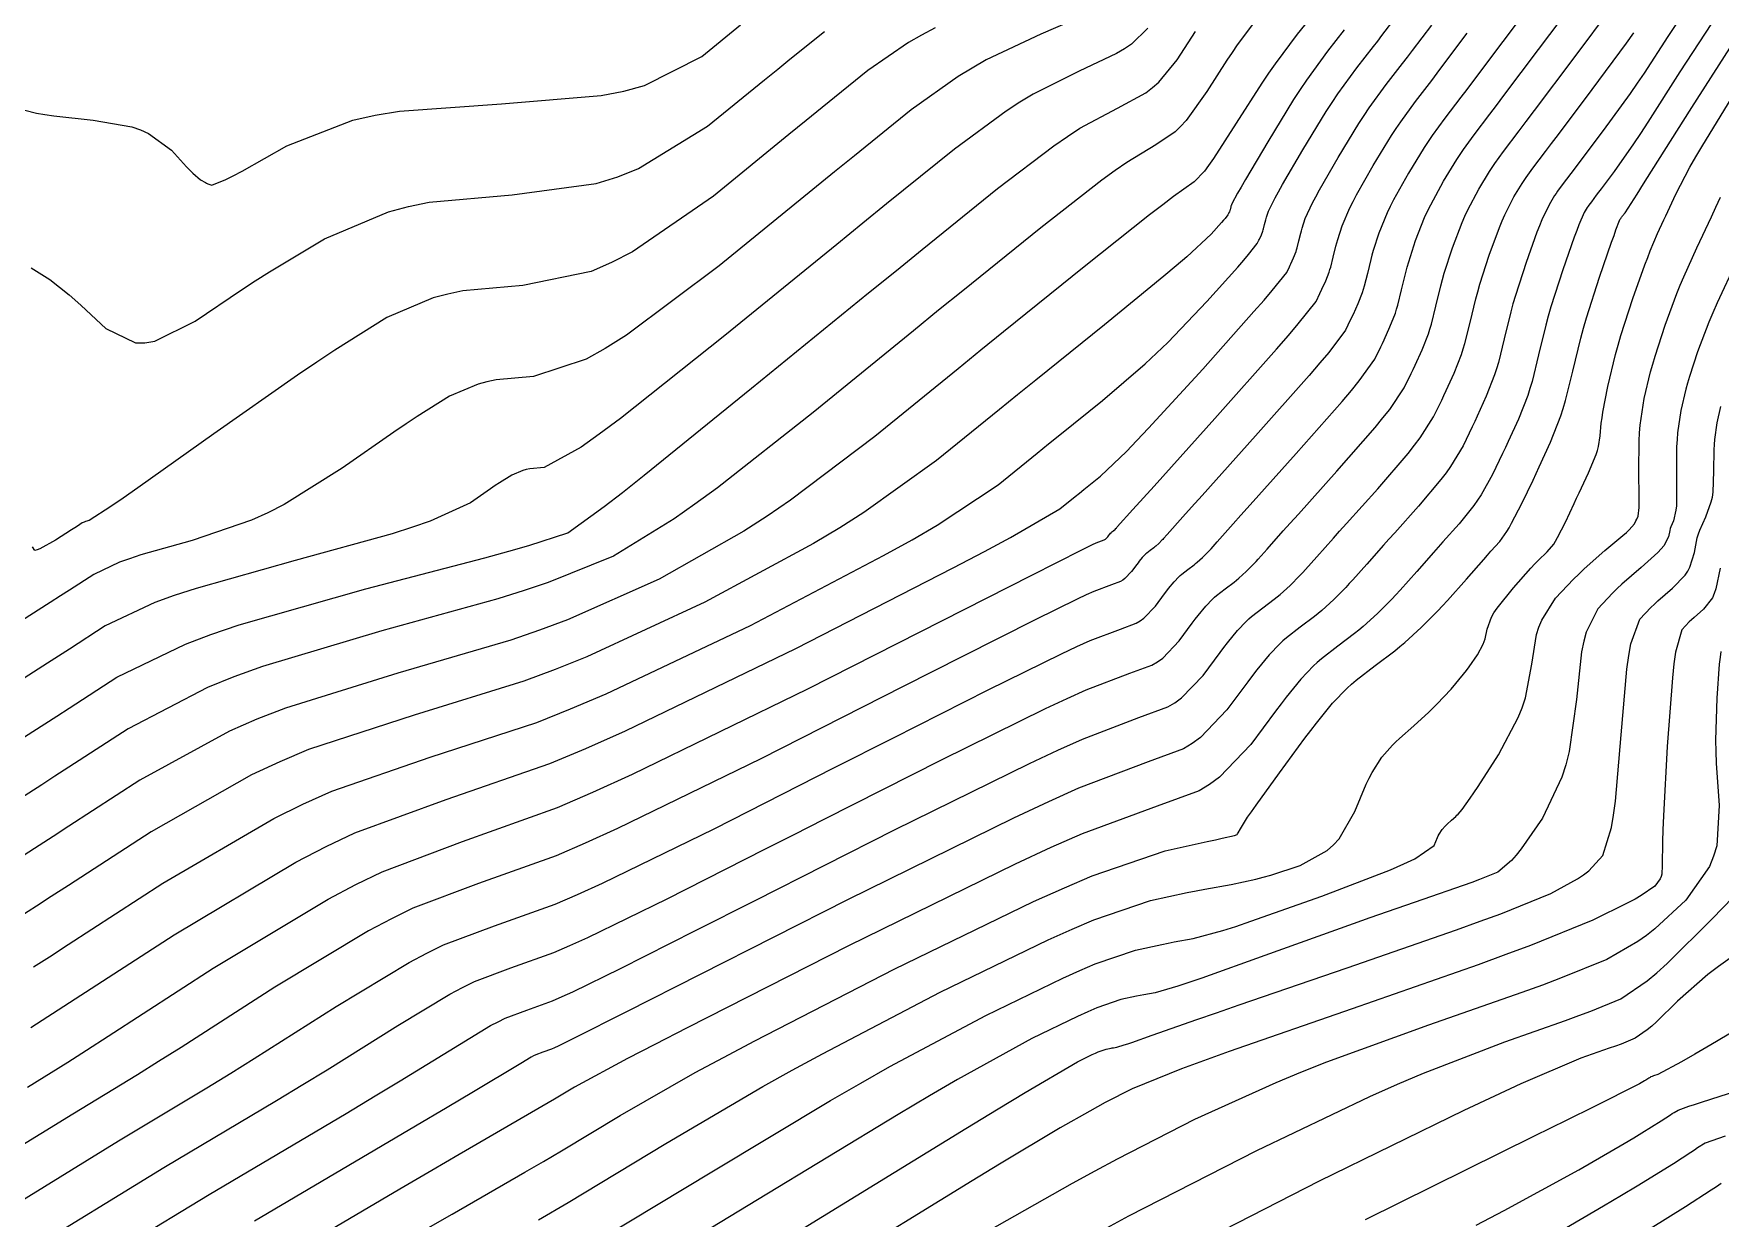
# Model space of a CAD drawing. Header units: metres. Extents: x 837117 to 838479, y 1189012 to 1191015.
# Drawn here: x 837601.1 to 837662.7, y 1190214.7 to 1190257.9 of the extents above; entities that cross this region are included whole.
import ezdxf

# ---------------------------------------------------------------- set-up
doc = ezdxf.new("R2010")
doc.units = ezdxf.units.M
doc.header["$LTSCALE"] = 0.3
doc.layers.add('COTAS 10', color=1, linetype='Continuous')
doc.layers.add('COTAS INT', color=252, linetype='Continuous')

msp = doc.modelspace()

# ---------------------------------------------------------------- linework, layer by layer
at = {"layer": 'COTAS 10'}
for points in [[(837600.064, 1190231.766), (837601.54, 1190232.716), (837601.979, 1190232.999), (837602.43, 1190233.291), (837604.168, 1190234.417), (837606.669, 1190235.631), (837607.602, 1190235.979), (837608.638, 1190236.332), (837613.248, 1190237.647), (837617.596, 1190238.779), (837618.468, 1190239.016), (837619.196, 1190239.221), (837620.624, 1190239.684), (837621.949, 1190240.643), (837622.611, 1190241.161), (837623.401, 1190241.787), (837627.323, 1190244.959), (837631.595, 1190248.439), (837632.605, 1190249.26), (837633.541, 1190250.019), (837636.3, 1190252.247), (837638.353, 1190253.807), (837638.844, 1190254.145), (837639.301, 1190254.443), (837640.672, 1190255.181), (837641.707, 1190255.739), (837641.952, 1190255.923), (837642.179, 1190256.12), (837642.851, 1190256.938), (837643.383, 1190257.769), (837643.522, 1190257.975)], [(837600.337, 1190255.221), (837601.234, 1190254.996), (837601.542, 1190254.942), (837601.877, 1190254.891), (837603.303, 1190254.737), (837604.712, 1190254.489), (837605.036, 1190254.379), (837605.331, 1190254.252), (837606.16, 1190253.642), (837606.714, 1190253.035), (837606.835, 1190252.908), (837606.944, 1190252.8), (837607.221, 1190252.562), (837607.4, 1190252.459), (837607.446, 1190252.437), (837607.491, 1190252.417), (837607.641, 1190252.369), (837608.145, 1190252.569), (837608.413, 1190252.706), (837608.736, 1190252.879), (837610.367, 1190253.799), (837612.78, 1190254.736), (837613.597, 1190254.919), (837614.478, 1190255.069), (837618.197, 1190255.336), (837621.837, 1190255.632), (837622.668, 1190255.8), (837623.423, 1190256.006), (837625.512, 1190257.06), (837626.922, 1190258.209)], [(837601.035, 1190221.639), (837606.263, 1190225.029), (837610.697, 1190227.674), (837611.8, 1190228.245), (837612.849, 1190228.745), (837616.187, 1190229.964), (837619.96, 1190231.271), (837621.283, 1190231.826), (837622.726, 1190232.465), (837628.943, 1190235.468), (837634.681, 1190238.408), (837635.822, 1190239.007), (837636.769, 1190239.512), (837638.571, 1190240.559), (837639.124, 1190241.008), (837639.283, 1190241.137), (837639.445, 1190241.267), (837640.049, 1190241.754), (837640.999, 1190242.656), (837641.378, 1190243.048), (837641.808, 1190243.502), (837643.781, 1190245.658), (837645.651, 1190247.756), (837646.017, 1190248.173), (837646.316, 1190248.52), (837646.845, 1190249.182), (837646.943, 1190249.385), (837646.97, 1190249.443), (837646.998, 1190249.501), (837647.095, 1190249.716), (837647.185, 1190249.943), (837647.206, 1190250.009), (837647.227, 1190250.076), (837647.289, 1190250.332), (837647.357, 1190250.619), (837647.381, 1190250.706), (837647.408, 1190250.796), (837647.522, 1190251.151), (837647.784, 1190251.72), (837647.903, 1190251.946), (837648.043, 1190252.202), (837648.717, 1190253.373), (837649.477, 1190254.611), (837649.671, 1190254.909), (837649.858, 1190255.187), (837650.472, 1190256.033), (837651.072, 1190256.803), (837651.249, 1190257.035), (837651.432, 1190257.274), (837652.133, 1190258.203)], [(837601.531, 1190211.906), (837607.539, 1190215.557), (837612.531, 1190218.513), (837613.591, 1190219.147), (837614.51, 1190219.7), (837616.666, 1190221.03), (837617.8, 1190221.712), (837618.075, 1190221.857), (837618.334, 1190221.984), (837619.127, 1190222.282), (837620.066, 1190222.619), (837620.416, 1190222.77), (837620.806, 1190222.946), (837622.538, 1190223.791), (837625.281, 1190225.179), (837627.45, 1190226.276), (837632.538, 1190228.85), (837637.461, 1190231.276), (837638.498, 1190231.761), (837639.393, 1190232.164), (837641.452, 1190232.946), (837642.503, 1190233.336), (837642.764, 1190233.492), (837643.011, 1190233.67), (837643.795, 1190234.488), (837644.412, 1190235.321), (837644.554, 1190235.508), (837644.684, 1190235.677), (837645.047, 1190236.128), (837645.361, 1190236.454), (837645.459, 1190236.544), (837645.561, 1190236.632), (837645.971, 1190236.949), (837646.393, 1190237.265), (837646.502, 1190237.354), (837646.608, 1190237.443), (837646.967, 1190237.768), (837647.323, 1190238.127), (837647.427, 1190238.238), (837647.535, 1190238.354), (837647.946, 1190238.814), (837648.547, 1190239.494), (837648.775, 1190239.748), (837649.028, 1190240.032), (837650.163, 1190241.296), (837651.27, 1190242.581), (837651.507, 1190242.878), (837651.713, 1190243.149), (837652.205, 1190243.915), (837652.499, 1190244.525), (837652.58, 1190244.698), (837652.661, 1190244.872), (837652.955, 1190245.515), (837653.222, 1190246.196), (837653.287, 1190246.394), (837653.348, 1190246.596), (837653.534, 1190247.362), (837653.739, 1190248.22), (837653.811, 1190248.481), (837653.89, 1190248.752), (837654.232, 1190249.814), (837654.605, 1190250.826), (837654.704, 1190251.065), (837654.8, 1190251.287), (837655.13, 1190251.938), (837655.429, 1190252.424), (837655.505, 1190252.542), (837655.579, 1190252.651), (837655.82, 1190252.983), (837656.288, 1190253.596), (837656.504, 1190253.882), (837656.758, 1190254.219), (837657.987, 1190255.858), (837659.241, 1190257.55), (837659.51, 1190257.92)], [(837620.892, 1190213.379), (837625.873, 1190216.384), (837630.205, 1190218.981), (837631.31, 1190219.618), (837632.373, 1190220.218), (837635.873, 1190222.087), (837638.677, 1190223.447), (837639.301, 1190223.726), (837639.86, 1190223.963), (837641.332, 1190224.469), (837642.289, 1190224.674), (837642.523, 1190224.721), (837642.744, 1190224.764), (837643.433, 1190224.886), (837644.519, 1190225.181), (837644.991, 1190225.333), (837645.537, 1190225.517), (837648.129, 1190226.433), (837650.627, 1190227.397), (837651.115, 1190227.609), (837651.515, 1190227.798), (837652.22, 1190228.283), (837652.342, 1190228.575), (837652.374, 1190228.641), (837652.405, 1190228.701), (837652.51, 1190228.866), (837652.623, 1190228.993), (837652.659, 1190229.029), (837652.697, 1190229.065), (837652.85, 1190229.201), (837653.012, 1190229.346), (837653.056, 1190229.388), (837653.099, 1190229.431), (837653.25, 1190229.594), (837653.542, 1190230.003), (837653.673, 1190230.202), (837653.827, 1190230.437), (837654.567, 1190231.593), (837655.291, 1190232.949), (837655.435, 1190233.309), (837655.555, 1190233.664), (837655.783, 1190234.891), (837655.958, 1190235.982), (837656.044, 1190236.25), (837656.147, 1190236.505), (837656.653, 1190237.301), (837657.303, 1190237.995), (837657.495, 1190238.184), (837657.694, 1190238.371), (837658.455, 1190239.039), (837659.106, 1190239.589), (837659.234, 1190239.703), (837659.34, 1190239.8), (837659.534, 1190240.012), (837659.583, 1190240.119), (837659.611, 1190240.179), (837659.664, 1190240.293), (837659.701, 1190240.614), (837659.706, 1190240.776), (837659.707, 1190240.969), (837659.691, 1190241.927), (837659.701, 1190243.043), (837659.719, 1190243.335), (837659.743, 1190243.619), (837659.888, 1190244.585), (837660.119, 1190245.554), (837660.199, 1190245.841), (837660.285, 1190246.135), (837660.652, 1190247.264), (837661.078, 1190248.414), (837661.202, 1190248.722), (837661.328, 1190249.025), (837661.804, 1190250.084), (837662.337, 1190251.216), (837662.499, 1190251.567), (837662.667, 1190251.934)], [(837639.744, 1190214.052), (837641.09, 1190214.774), (837645.75, 1190217.164), (837649.877, 1190219.123), (837650.887, 1190219.572), (837651.839, 1190219.982), (837654.797, 1190221.125), (837657.018, 1190221.902), (837657.506, 1190222.079), (837657.938, 1190222.241), (837659.038, 1190222.689), (837659.998, 1190223.345), (837660.343, 1190223.638), (837660.721, 1190223.978), (837662.368, 1190225.608), (837663.896, 1190227.185)], [(837659.455, 1190213.908), (837661.397, 1190215.11), (837662.325, 1190215.722), (837662.523, 1190215.85), (837662.695, 1190215.961)]]:
    msp.add_lwpolyline(points, dxfattribs=at)
at = {"layer": 'COTAS INT'}
for points in [[(837655.803, 1190259.028), (837654.732, 1190257.609), (837653.657, 1190256.179), (837653.415, 1190255.86), (837653.197, 1190255.573), (837652.611, 1190254.813), (837652.146, 1190254.173), (837652.005, 1190253.962), (837651.858, 1190253.736), (837651.282, 1190252.799), (837650.746, 1190251.836), (837650.623, 1190251.594), (837650.512, 1190251.363), (837650.206, 1190250.616), (837650.001, 1190249.979), (837649.953, 1190249.816), (837649.91, 1190249.659), (837649.787, 1190249.144), (837649.675, 1190248.684), (837649.638, 1190248.563), (837649.6, 1190248.444), (837649.439, 1190248.035), (837649.263, 1190247.649), (837649.165, 1190247.441), (837648.989, 1190247.075), (837648.379, 1190246.265), (837648.057, 1190245.882), (837647.668, 1190245.429), (837645.71, 1190243.221), (837643.761, 1190241.052), (837643.377, 1190240.625), (837643.061, 1190240.273), (837642.485, 1190239.629), (837642.356, 1190239.485), (837642.323, 1190239.449), (837642.29, 1190239.414), (837642.179, 1190239.302), (837642.067, 1190239.2), (837642.033, 1190239.172), (837641.999, 1190239.145), (837641.867, 1190239.046), (837641.739, 1190238.947), (837641.707, 1190238.919), (837641.676, 1190238.891), (837641.578, 1190238.789), (837641.465, 1190238.648), (837641.424, 1190238.595), (837641.38, 1190238.537), (837641.187, 1190238.276), (837640.942, 1190238.021), (837640.864, 1190237.965), (837640.783, 1190237.916), (837640.454, 1190237.794), (837639.81, 1190237.55), (837639.53, 1190237.423), (837639.206, 1190237.272), (837637.667, 1190236.513), (837635.022, 1190235.174), (837632.853, 1190234.076), (837627.667, 1190231.448), (837622.434, 1190228.898), (837621.257, 1190228.367), (837620.199, 1190227.91), (837617.363, 1190226.891), (837614.967, 1190225.991), (837614.187, 1190225.61), (837613.356, 1190225.171), (837609.932, 1190223.11), (837606.518, 1190220.919), (837605.693, 1190220.399), (837604.921, 1190219.916), (837602.568, 1190218.486), (837600.234, 1190217.048)], [(837600.385, 1190215.144), (837604.225, 1190217.51), (837607.458, 1190219.449), (837608.326, 1190219.982), (837609.182, 1190220.513), (837612.176, 1190222.416), (837614.837, 1190224.018), (837615.483, 1190224.359), (837616.089, 1190224.655), (837617.951, 1190225.355), (837620.155, 1190226.146), (837620.977, 1190226.501), (837621.891, 1190226.914), (837625.957, 1190228.896), (837630.329, 1190231.111), (837632.498, 1190232.208), (837635.957, 1190233.959), (837638.624, 1190235.273), (837639.186, 1190235.536), (837639.671, 1190235.754), (837640.787, 1190236.178), (837641.356, 1190236.389), (837641.498, 1190236.474), (837641.632, 1190236.57), (837642.056, 1190237.014), (837642.391, 1190237.465), (837642.467, 1190237.566), (837642.538, 1190237.658), (837642.735, 1190237.902), (837642.905, 1190238.079), (837642.958, 1190238.127), (837643.013, 1190238.175), (837643.235, 1190238.347), (837643.464, 1190238.518), (837643.523, 1190238.566), (837643.58, 1190238.614), (837643.775, 1190238.791), (837643.967, 1190238.985), (837644.024, 1190239.046), (837644.083, 1190239.108), (837644.305, 1190239.357), (837644.89, 1190240.013), (837645.176, 1190240.333), (837645.516, 1190240.712), (837647.194, 1190242.579), (837648.869, 1190244.48), (837649.207, 1190244.881), (837649.491, 1190245.227), (837650.061, 1190246.022), (837650.277, 1190246.469), (837650.336, 1190246.596), (837650.396, 1190246.724), (837650.611, 1190247.195), (837650.807, 1190247.695), (837650.855, 1190247.84), (837650.899, 1190247.988), (837651.036, 1190248.55), (837651.186, 1190249.18), (837651.239, 1190249.371), (837651.297, 1190249.57), (837651.548, 1190250.349), (837651.877, 1190251.184), (837651.983, 1190251.418), (837652.097, 1190251.653), (837652.565, 1190252.512), (837653.048, 1190253.299), (837653.171, 1190253.488), (837653.29, 1190253.666), (837653.681, 1190254.203), (837654.26, 1190254.958), (837654.498, 1190255.272), (837654.77, 1190255.632), (837656.031, 1190257.312), (837657.268, 1190258.956)], [(837661.675, 1190259.191), (837660.748, 1190257.786), (837659.88, 1190256.456), (837659.627, 1190256.085), (837659.368, 1190255.713), (837658.387, 1190254.36), (837657.537, 1190253.227), (837657.362, 1190252.995), (837657.213, 1190252.797), (837656.889, 1190252.373), (837656.723, 1190252.144), (837656.672, 1190252.068), (837656.619, 1190251.987), (837656.413, 1190251.651), (837656.151, 1190251.103), (837656.064, 1190250.889), (837655.969, 1190250.647), (837655.574, 1190249.547), (837655.187, 1190248.343), (837655.097, 1190248.036), (837655.015, 1190247.741), (837654.783, 1190246.768), (837654.572, 1190245.9), (837654.503, 1190245.671), (837654.429, 1190245.446), (837654.126, 1190244.675), (837653.794, 1190243.946), (837653.702, 1190243.749), (837653.61, 1190243.553), (837653.277, 1190242.862), (837652.825, 1190242.11), (837652.657, 1190241.877), (837652.471, 1190241.632), (837651.647, 1190240.654), (837650.784, 1190239.692), (837650.574, 1190239.456), (837650.376, 1190239.234), (837649.767, 1190238.542), (837649.261, 1190237.977), (837649.129, 1190237.835), (837649, 1190237.698), (837648.563, 1190237.256), (837648.122, 1190236.857), (837647.992, 1190236.748), (837647.857, 1190236.639), (837647.339, 1190236.25), (837646.835, 1190235.861), (837646.709, 1190235.752), (837646.589, 1190235.642), (837646.204, 1190235.241), (837645.757, 1190234.686), (837645.597, 1190234.479), (837645.423, 1190234.249), (837644.665, 1190233.225), (837643.701, 1190232.22), (837643.397, 1190232.001), (837643.077, 1190231.809), (837641.785, 1190231.329), (837639.254, 1190230.369), (837638.153, 1190229.873), (837636.879, 1190229.278), (837630.829, 1190226.296), (837622.757, 1190222.214), (837620.829, 1190221.238), (837620.263, 1190220.962), (837620.136, 1190220.905), (837620.022, 1190220.855), (837619.715, 1190220.745), (837619.456, 1190220.648), (837619.371, 1190220.607), (837619.282, 1190220.559), (837618.911, 1190220.336), (837617.175, 1190219.293), (837616.223, 1190218.729), (837615.068, 1190218.045), (837609.196, 1190214.58)], [(837647.869, 1190258.661), (837647.228, 1190257.868), (837646.419, 1190256.788), (837646.18, 1190256.446), (837645.936, 1190256.085), (837645.002, 1190254.626), (837644.175, 1190253.336), (837643.997, 1190253.082), (837643.842, 1190252.872), (837643.468, 1190252.487), (837642.714, 1190251.954), (837642.32, 1190251.651), (837641.845, 1190251.28), (837639.459, 1190249.382), (837636.517, 1190247.012), (837635.691, 1190246.344), (837634.861, 1190245.671), (837631.823, 1190243.199), (837628.748, 1190240.877), (837627.895, 1190240.299), (837627.042, 1190239.749), (837623.952, 1190237.997), (837620.608, 1190236.518), (837619.594, 1190236.14), (837618.542, 1190235.776), (837614.424, 1190234.574), (837610.323, 1190233.297), (837609.281, 1190232.885), (837608.281, 1190232.448), (837605.006, 1190230.662), (837602.415, 1190228.982), (837601.845, 1190228.613), (837601.338, 1190228.285), (837600.041, 1190227.448)], [(837645.674, 1190258.326), (837645.038, 1190257.479), (837644.851, 1190257.21), (837644.659, 1190256.927), (837643.927, 1190255.782), (837643.177, 1190254.728), (837642.975, 1190254.502), (837642.775, 1190254.306), (837642.07, 1190253.834), (837641.008, 1190253.198), (837640.582, 1190252.898), (837640.099, 1190252.543), (837637.88, 1190250.814), (837635.029, 1190248.515), (837634.148, 1190247.802), (837633.228, 1190247.055), (837629.573, 1190244.079), (837626.075, 1190241.332), (837625.253, 1190240.73), (837624.495, 1190240.196), (837622.288, 1190238.841), (837619.902, 1190237.87), (837619.031, 1190237.578), (837618.069, 1190237.278), (837613.836, 1190236.11), (837609.48, 1190234.814), (837608.442, 1190234.432), (837607.475, 1190234.04), (837604.587, 1190232.539), (837602.423, 1190231.137), (837601.912, 1190230.806), (837601.439, 1190230.501), (837600.052, 1190229.607)], [(837639.571, 1190258.606), (837637.876, 1190257.876), (837635.887, 1190256.932), (837635.367, 1190256.639), (837634.861, 1190256.333), (837633.141, 1190255.111), (837631.074, 1190253.441), (837630.348, 1190252.852), (837629.556, 1190252.208), (837626.14, 1190249.424), (837622.759, 1190246.894), (837621.988, 1190246.409), (837621.29, 1190246.018), (837619.366, 1190245.388), (837618.012, 1190245.267), (837617.672, 1190245.196), (837617.347, 1190245.11), (837616.301, 1190244.667), (837615.126, 1190243.931), (837614.72, 1190243.661), (837614.278, 1190243.362), (837612.394, 1190242.041), (837610.269, 1190240.719), (837609.677, 1190240.419), (837609.082, 1190240.148), (837606.92, 1190239.407), (837605.047, 1190238.88), (837604.635, 1190238.744), (837604.269, 1190238.612), (837603.33, 1190238.172), (837602.446, 1190237.6), (837602.113, 1190237.386), (837601.742, 1190237.147), (837600.088, 1190236.084)], [(837600.696, 1190213.348), (837605.882, 1190216.533), (837609.995, 1190218.981), (837610.958, 1190219.564), (837611.846, 1190220.106), (837614.421, 1190221.723), (837616.319, 1190222.865), (837616.779, 1190223.108), (837617.212, 1190223.32), (837618.539, 1190223.818), (837620.111, 1190224.383), (837620.697, 1190224.636), (837621.348, 1190224.93), (837624.248, 1190226.343), (837627.805, 1190228.145), (837628.872, 1190228.685), (837629.974, 1190229.242), (837634.248, 1190231.405), (837638.042, 1190233.275), (837638.842, 1190233.648), (837639.532, 1190233.959), (837641.119, 1190234.562), (837641.93, 1190234.862), (837642.131, 1190234.983), (837642.321, 1190235.12), (837642.926, 1190235.751), (837643.401, 1190236.393), (837643.511, 1190236.537), (837643.611, 1190236.667), (837643.891, 1190237.015), (837644.133, 1190237.267), (837644.208, 1190237.335), (837644.287, 1190237.404), (837644.603, 1190237.648), (837644.928, 1190237.892), (837645.012, 1190237.96), (837645.094, 1190238.029), (837645.371, 1190238.279), (837645.645, 1190238.556), (837645.726, 1190238.642), (837645.809, 1190238.731), (837646.126, 1190239.086), (837646.719, 1190239.754), (837646.975, 1190240.041), (837647.272, 1190240.372), (837648.678, 1190241.938), (837650.07, 1190243.531), (837650.357, 1190243.879), (837650.602, 1190244.188), (837651.133, 1190244.969), (837651.388, 1190245.497), (837651.458, 1190245.647), (837651.528, 1190245.798), (837651.783, 1190246.355), (837652.014, 1190246.945), (837652.071, 1190247.117), (837652.123, 1190247.292), (837652.285, 1190247.956), (837652.463, 1190248.7), (837652.525, 1190248.926), (837652.594, 1190249.161), (837652.89, 1190250.082), (837653.241, 1190251.005), (837653.343, 1190251.241), (837653.448, 1190251.47), (837653.848, 1190252.225), (837654.239, 1190252.862), (837654.338, 1190253.015), (837654.434, 1190253.158), (837654.75, 1190253.593), (837655.323, 1190254.343), (837655.582, 1190254.685), (837655.883, 1190255.085), (837657.331, 1190257.015), (837658.732, 1190258.884)], [(837601.136, 1190223.854), (837601.71, 1190224.226), (837602.399, 1190224.673), (837605.844, 1190226.907), (837609.892, 1190229.266), (837610.96, 1190229.791), (837612.007, 1190230.262), (837615.599, 1190231.501), (837619.487, 1190232.773), (837620.72, 1190233.264), (837622.02, 1190233.816), (837627.28, 1190236.311), (837632.135, 1190238.855), (837633.18, 1190239.437), (837634.095, 1190239.967), (837636.322, 1190241.439), (837637.745, 1190242.596), (837638.154, 1190242.927), (837638.57, 1190243.263), (837640.125, 1190244.516), (837641.681, 1190245.849), (837642.097, 1190246.236), (837642.507, 1190246.63), (837643.932, 1190248.118), (837645.056, 1190249.378), (837645.275, 1190249.629), (837645.455, 1190249.837), (837645.773, 1190250.235), (837645.832, 1190250.357), (837645.848, 1190250.392), (837645.865, 1190250.427), (837645.924, 1190250.556), (837645.977, 1190250.692), (837645.99, 1190250.732), (837646.002, 1190250.772), (837646.04, 1190250.926), (837646.081, 1190251.098), (837646.095, 1190251.15), (837646.111, 1190251.205), (837646.18, 1190251.418), (837646.419, 1190251.899), (837646.543, 1190252.123), (837646.691, 1190252.385), (837647.434, 1190253.66), (837648.287, 1190255.048), (837648.504, 1190255.382), (837648.713, 1190255.695), (837649.402, 1190256.643), (837650.009, 1190257.419), (837650.166, 1190257.622), (837650.319, 1190257.821), (837650.834, 1190258.501)], [(837662.568, 1190258.611), (837661.184, 1190256.496), (837660.016, 1190254.664), (837659.745, 1190254.25), (837659.496, 1190253.876), (837658.786, 1190252.861), (837658.317, 1190252.235), (837658.22, 1190252.107), (837658.138, 1190251.997), (837657.959, 1190251.763), (837657.867, 1190251.636), (837657.839, 1190251.595), (837657.81, 1190251.55), (837657.696, 1190251.364), (837657.503, 1190250.92), (837657.424, 1190250.713), (837657.334, 1190250.468), (837656.917, 1190249.28), (837656.483, 1190247.935), (837656.383, 1190247.592), (837656.292, 1190247.261), (837656.032, 1190246.174), (837655.796, 1190245.204), (837655.719, 1190244.948), (837655.637, 1190244.697), (837655.298, 1190243.835), (837654.927, 1190243.02), (837654.824, 1190242.8), (837654.721, 1190242.581), (837654.349, 1190241.809), (837653.936, 1190241.072), (837653.807, 1190240.875), (837653.672, 1190240.682), (837653.131, 1190240.013), (837652.54, 1190239.352), (837652.373, 1190239.164), (837652.205, 1190238.974), (837651.587, 1190238.27), (837650.988, 1190237.6), (837650.831, 1190237.431), (837650.678, 1190237.269), (837650.159, 1190236.745), (837649.636, 1190236.271), (837649.481, 1190236.141), (837649.322, 1190236.012), (837648.707, 1190235.551), (837648.109, 1190235.089), (837647.96, 1190234.96), (837647.817, 1190234.83), (837647.36, 1190234.355), (837646.83, 1190233.696), (837646.641, 1190233.45), (837646.434, 1190233.177), (837645.534, 1190231.962), (837644.391, 1190230.77), (837644.03, 1190230.51), (837643.65, 1190230.282), (837642.117, 1190229.713), (837639.382, 1190228.709), (837638.244, 1190228.206), (837636.941, 1190227.605), (837630.86, 1190224.622), (837624.972, 1190221.63), (837623.791, 1190221.023), (837622.804, 1190220.513), (837620.86, 1190219.47), (837620.131, 1190219.03), (837619.909, 1190218.899), (837619.679, 1190218.764), (837618.775, 1190218.245), (837616.658, 1190217.015), (837615.663, 1190216.431), (837614.49, 1190215.743), (837608.775, 1190212.379)], [(837648.946, 1190258.034), (837648.332, 1190257.253), (837647.569, 1190256.202), (837647.337, 1190255.856), (837647.096, 1190255.485), (837646.152, 1190253.947), (837645.34, 1190252.568), (837645.183, 1190252.299), (837645.055, 1190252.078), (837644.838, 1190251.685), (837644.815, 1190251.614), (837644.809, 1190251.595), (837644.805, 1190251.578), (837644.791, 1190251.52), (837644.778, 1190251.469), (837644.774, 1190251.455), (837644.77, 1190251.442), (837644.752, 1190251.396), (837644.727, 1190251.341), (837644.721, 1190251.329), (837644.701, 1190251.288), (837644.595, 1190251.155), (837644.534, 1190251.085), (837644.461, 1190251.001), (837644.084, 1190250.578), (837643.206, 1190249.758), (837642.817, 1190249.424), (837642.364, 1190249.042), (837640.202, 1190247.278), (837637.695, 1190245.259), (837637.025, 1190244.718), (837636.366, 1190244.184), (837634.072, 1190242.319), (837631.422, 1190240.422), (837630.538, 1190239.868), (837629.588, 1190239.302), (837625.616, 1190237.154), (837621.314, 1190235.167), (837620.157, 1190234.702), (837619.014, 1190234.274), (837615.012, 1190233.037), (837611.165, 1190231.779), (837610.121, 1190231.338), (837609.086, 1190230.857), (837605.425, 1190228.784), (837602.407, 1190226.828), (837601.777, 1190226.42), (837601.237, 1190226.07), (837600.029, 1190225.289)], [(837641.775, 1190258.093), (837641.181, 1190257.512), (837640.929, 1190257.344), (837640.639, 1190257.173), (837639.274, 1190256.529), (837637.594, 1190255.688), (837637.105, 1190255.392), (837636.607, 1190255.07), (837634.721, 1190253.679), (837632.249, 1190251.682), (837631.381, 1190250.978), (837630.434, 1190250.208), (837626.349, 1190246.879), (837622.537, 1190243.856), (837621.762, 1190243.279), (837621.107, 1190242.814), (837619.756, 1190242.072), (837619.235, 1190242.026), (837619.104, 1190241.999), (837618.98, 1190241.965), (837618.577, 1190241.795), (837618.125, 1190241.512), (837617.969, 1190241.408), (837617.799, 1190241.293), (837617.075, 1190240.785), (837615.599, 1190240.109), (837614.957, 1190239.888), (837614.212, 1190239.652), (837610.678, 1190238.678), (837607.063, 1190237.662), (837606.267, 1190237.399), (837605.56, 1190237.145), (837603.749, 1190236.294), (837602.438, 1190235.446), (837602.046, 1190235.193), (837601.641, 1190234.932), (837600.076, 1190233.925)], [(837600.911, 1190219.463), (837602.384, 1190220.384), (837603.061, 1190220.816), (837603.854, 1190221.325), (837607.687, 1190223.803), (837611.874, 1190226.324), (837612.891, 1190226.861), (837613.845, 1190227.327), (837616.775, 1190228.428), (837620.244, 1190229.674), (837621.538, 1190230.232), (837622.976, 1190230.882), (837629.376, 1190234.001), (837637.545, 1190238.14), (837639.376, 1190239.068), (837639.788, 1190239.271), (837639.874, 1190239.311), (837639.949, 1190239.345), (837640.121, 1190239.41), (837640.209, 1190239.443), (837640.231, 1190239.456), (837640.252, 1190239.471), (837640.317, 1190239.539), (837640.369, 1190239.609), (837640.381, 1190239.624), (837640.392, 1190239.638), (837640.422, 1190239.676), (837640.448, 1190239.704), (837640.456, 1190239.711), (837640.465, 1190239.718), (837640.499, 1190239.745), (837640.535, 1190239.771), (837640.544, 1190239.779), (837640.553, 1190239.786), (837640.583, 1190239.813), (837640.612, 1190239.843), (837640.621, 1190239.853), (837640.63, 1190239.862), (837640.664, 1190239.901), (837641.232, 1190240.533), (837642.005, 1190241.392), (837644.226, 1190243.862), (837646.468, 1190246.379), (837646.907, 1190246.883), (837647.268, 1190247.304), (837647.917, 1190248.128), (837648.054, 1190248.413), (837648.13, 1190248.575), (837648.267, 1190248.875), (837648.392, 1190249.193), (837648.422, 1190249.286), (837648.451, 1190249.38), (837648.538, 1190249.738), (837648.634, 1190250.139), (837648.667, 1190250.261), (837648.704, 1190250.387), (837648.864, 1190250.883), (837649.148, 1190251.541), (837649.263, 1190251.77), (837649.394, 1190252.019), (837650, 1190253.086), (837650.667, 1190254.173), (837650.838, 1190254.435), (837651.002, 1190254.68), (837651.541, 1190255.423), (837652.135, 1190256.188), (837652.332, 1190256.447), (837652.545, 1190256.727), (837653.433, 1190257.906)], [(837601.04, 1190249.347), (837601.724, 1190248.92), (837602.427, 1190248.368), (837602.643, 1190248.182), (837602.87, 1190247.983), (837603.767, 1190247.143), (837604.85, 1190246.616), (837605.194, 1190246.613), (837605.556, 1190246.672), (837607.022, 1190247.403), (837608.713, 1190248.554), (837609.218, 1190248.879), (837609.738, 1190249.206), (837611.748, 1190250.41), (837614.081, 1190251.399), (837614.806, 1190251.592), (837615.564, 1190251.749), (837618.587, 1190252.02), (837621.654, 1190252.428), (837622.441, 1190252.67), (837623.201, 1190252.969), (837625.721, 1190254.515), (837627.8, 1190256.209), (837628.282, 1190256.601), (837628.724, 1190256.959), (837629.982, 1190257.976)], [(837634.016, 1190258.109), (837633.518, 1190257.841), (837633.046, 1190257.568), (837631.562, 1190256.543), (837629.899, 1190255.2), (837629.315, 1190254.727), (837628.678, 1190254.209), (837625.93, 1190251.969), (837622.98, 1190249.931), (837622.215, 1190249.54), (837621.472, 1190249.223), (837618.977, 1190248.704), (837616.788, 1190248.508), (837616.239, 1190248.394), (837615.714, 1190248.255), (837614.024, 1190247.538), (837612.126, 1190246.35), (837611.47, 1190245.914), (837610.757, 1190245.431), (837607.713, 1190243.297), (837604.939, 1190241.329), (837604.397, 1190240.951), (837603.952, 1190240.644), (837603.162, 1190240.135), (837603.031, 1190240.099), (837603.002, 1190240.089), (837602.977, 1190240.08), (837602.911, 1190240.049), (837602.734, 1190239.935), (837602.638, 1190239.873), (837602.522, 1190239.799), (837601.932, 1190239.419), (837601.363, 1190239.099), (837601.26, 1190239.061), (837601.181, 1190239.045), (837601.091, 1190239.171)], [(837613.147, 1190212.973), (837616.397, 1190214.839), (837619.054, 1190216.365), (837619.732, 1190216.761), (837620.385, 1190217.146), (837622.531, 1190218.441), (837625.271, 1190220.002), (837626.297, 1190220.555), (837627.439, 1190221.159), (837632.531, 1190223.777), (837637.605, 1190226.238), (837638.736, 1190226.743), (837639.747, 1190227.173), (837642.411, 1190228.089), (837643.948, 1190228.428), (837644.249, 1190228.494), (837644.496, 1190228.548), (837644.942, 1190228.642), (837645.032, 1190228.689), (837645.055, 1190228.713), (837645.078, 1190228.742), (837645.154, 1190228.888), (837645.416, 1190229.31), (837645.556, 1190229.514), (837645.725, 1190229.755), (837646.577, 1190230.937), (837647.509, 1190232.193), (837647.727, 1190232.481), (837647.929, 1190232.742), (837648.516, 1190233.468), (837649.045, 1190234.018), (837649.21, 1190234.168), (837649.383, 1190234.318), (837650.075, 1190234.852), (837650.786, 1190235.386), (837650.971, 1190235.535), (837651.15, 1190235.685), (837651.755, 1190236.233), (837652.355, 1190236.84), (837652.532, 1190237.028), (837652.714, 1190237.223), (837653.408, 1190237.999), (837654.034, 1190238.714), (837654.172, 1190238.872), (837654.295, 1190239.012), (837654.615, 1190239.371), (837654.873, 1190239.733), (837654.957, 1190239.874), (837655.048, 1190240.033), (837655.421, 1190240.756), (837655.832, 1190241.609), (837655.946, 1190241.851), (837656.059, 1190242.095), (837656.47, 1190242.995), (837656.844, 1190243.948), (837656.935, 1190244.225), (837657.02, 1190244.508), (837657.281, 1190245.58), (837657.568, 1190246.782), (837657.669, 1190247.147), (837657.78, 1190247.526), (837658.259, 1190249.012), (837658.698, 1190250.289), (837658.784, 1190250.536), (837658.854, 1190250.737), (837658.979, 1190251.077), (837659, 1190251.113), (837659.006, 1190251.121), (837659.011, 1190251.129), (837659.029, 1190251.153), (837659.063, 1190251.198), (837659.078, 1190251.219), (837659.097, 1190251.243), (837659.186, 1190251.362), (837659.624, 1190252.038), (837659.863, 1190252.414), (837660.152, 1190252.872), (837661.619, 1190255.205), (837663.312, 1190257.834)], [(837619.555, 1190214.624), (837620.638, 1190215.263), (837624.202, 1190217.413), (837627.738, 1190219.492), (837628.803, 1190220.086), (837629.906, 1190220.689), (837634.202, 1190222.932), (837638.141, 1190224.842), (837639.018, 1190225.235), (837639.804, 1190225.568), (837641.871, 1190226.279), (837643.216, 1190226.567), (837643.545, 1190226.633), (837643.856, 1190226.693), (837644.822, 1190226.864), (837645.722, 1190227.051), (837645.991, 1190227.122), (837646.267, 1190227.201), (837647.336, 1190227.555), (837648.324, 1190228.105), (837648.551, 1190228.307), (837648.756, 1190228.531), (837649.328, 1190229.521), (837649.746, 1190230.514), (837649.855, 1190230.74), (837649.961, 1190230.944), (837650.319, 1190231.506), (837650.702, 1190231.939), (837650.824, 1190232.062), (837650.953, 1190232.187), (837651.476, 1190232.65), (837652.03, 1190233.143), (837652.179, 1190233.287), (837652.326, 1190233.433), (837652.841, 1190233.989), (837653.294, 1190234.53), (837653.403, 1190234.668), (837653.503, 1190234.8), (837653.805, 1190235.234), (837654.012, 1190235.621), (837654.053, 1190235.724), (837654.087, 1190235.825), (837654.152, 1190236.176), (837654.312, 1190236.613), (837654.406, 1190236.769), (837654.521, 1190236.941), (837655.117, 1190237.684), (837655.753, 1190238.398), (837655.894, 1190238.55), (837656.019, 1190238.683), (837656.344, 1190238.996), (837656.583, 1190239.275), (837656.654, 1190239.385), (837656.728, 1190239.51), (837657.015, 1190240.08), (837657.326, 1190240.759), (837657.416, 1190240.953), (837657.507, 1190241.149), (837657.848, 1190241.878), (837658.128, 1190242.538), (837658.18, 1190242.69), (837658.222, 1190242.83), (837658.284, 1190243.226), (837658.321, 1190243.691), (837658.347, 1190243.875), (837658.38, 1190244.082), (837658.56, 1190245.027), (837658.837, 1190246.187), (837658.932, 1190246.53), (837659.035, 1190246.883), (837659.474, 1190248.235), (837659.911, 1190249.459), (837660.013, 1190249.73), (837660.106, 1190249.973), (837660.374, 1190250.608), (837660.605, 1190251.099), (837660.675, 1190251.251), (837660.748, 1190251.41), (837661.035, 1190252.042), (837661.551, 1190253.02), (837661.769, 1190253.397), (837662.02, 1190253.821), (837663.197, 1190255.733)], [(837663.234, 1190249.559), (837662.549, 1190248.078), (837662.391, 1190247.714), (837662.245, 1190247.369), (837661.829, 1190246.293), (837661.535, 1190245.387), (837661.466, 1190245.151), (837661.402, 1190244.921), (837661.216, 1190244.143), (837661.101, 1190243.336), (837661.082, 1190243.087), (837661.068, 1190242.827), (837661.065, 1190241.798), (837661.067, 1190240.872), (837661.058, 1190240.677), (837661.044, 1190240.508), (837660.957, 1190240.123), (837660.858, 1190239.904), (837660.836, 1190239.841), (837660.817, 1190239.777), (837660.77, 1190239.535), (837660.599, 1190239.214), (837660.502, 1190239.099), (837660.383, 1190238.973), (837659.774, 1190238.426), (837659.074, 1190237.817), (837658.898, 1190237.653), (837658.731, 1190237.49), (837658.189, 1190236.918), (837657.772, 1190236.069), (837657.682, 1190235.732), (837657.604, 1190235.35), (837657.413, 1190233.606), (837657.151, 1190231.707), (837657.028, 1190231.228), (837656.882, 1190230.77), (837656.171, 1190229.285), (837655.402, 1190228.16), (837655.22, 1190227.929), (837655.05, 1190227.733), (837654.548, 1190227.313), (837653.875, 1190227.042), (837653.597, 1190226.939), (837653.28, 1190226.825), (837651.808, 1190226.312), (837649.873, 1190225.64), (837649.264, 1190225.424), (837648.624, 1190225.197), (837646.05, 1190224.269), (837643.744, 1190223.446), (837643.273, 1190223.284), (837642.875, 1190223.151), (837642.043, 1190222.908), (837641.633, 1190222.836), (837641.502, 1190222.81), (837641.362, 1190222.782), (837640.793, 1190222.66), (837639.917, 1190222.359), (837639.584, 1190222.218), (837639.212, 1190222.051), (837637.544, 1190221.242), (837634.84, 1190219.748), (837633.816, 1190219.149), (837632.672, 1190218.471), (837627.544, 1190215.355), (837621.345, 1190211.608)], [(837629.215, 1190214.326), (837635.139, 1190217.961), (837636.322, 1190218.681), (837637.307, 1190219.277), (837639.215, 1190220.397), (837639.748, 1190220.656), (837639.867, 1190220.709), (837639.973, 1190220.754), (837640.253, 1190220.85), (837640.436, 1190220.889), (837640.48, 1190220.898), (837640.522, 1190220.907), (837640.653, 1190220.93), (837640.919, 1190221.007), (837641.047, 1190221.05), (837641.197, 1190221.102), (837641.934, 1190221.365), (837643.567, 1190221.938), (837644.281, 1190222.185), (837645.11, 1190222.47), (837649.052, 1190223.82), (837653.042, 1190225.209), (837653.9, 1190225.519), (837654.652, 1190225.796), (837656.476, 1190226.531), (837657.454, 1190227.063), (837657.671, 1190227.213), (837657.865, 1190227.364), (837658.374, 1190227.922), (837658.695, 1190228.94), (837658.77, 1190229.383), (837658.84, 1190229.894), (837659.044, 1190232.321), (837659.25, 1190234.719), (837659.32, 1190235.213), (837659.397, 1190235.633), (837659.725, 1190236.534), (837660.131, 1190236.963), (837660.256, 1190237.085), (837660.388, 1190237.208), (837660.912, 1190237.664), (837661.377, 1190238.146), (837661.472, 1190238.286), (837661.551, 1190238.428), (837661.716, 1190238.965), (837661.82, 1190239.503), (837661.863, 1190239.646), (837661.911, 1190239.786), (837662.131, 1190240.274), (837662.334, 1190240.815), (837662.371, 1190240.989), (837662.399, 1190241.175), (837662.43, 1190241.934), (837662.433, 1190242.71), (837662.444, 1190242.905), (837662.458, 1190243.093), (837662.545, 1190243.702), (837662.685, 1190244.288)], [(837662.661, 1190238.394), (837662.504, 1190237.642), (837662.442, 1190237.472), (837662.371, 1190237.319), (837662.05, 1190236.902), (837661.702, 1190236.599), (837661.614, 1190236.517), (837661.531, 1190236.436), (837661.261, 1190236.151), (837661.03, 1190235.328), (837660.971, 1190234.907), (837660.914, 1190234.403), (837660.724, 1190231.889), (837660.588, 1190229.364), (837660.565, 1190228.853), (837660.549, 1190228.423), (837660.542, 1190227.553), (837660.523, 1190227.231), (837660.498, 1190227.148), (837660.465, 1190227.067), (837660.275, 1190226.796), (837659.779, 1190226.453), (837659.552, 1190226.326), (837659.287, 1190226.186), (837658.009, 1190225.565), (837655.732, 1190224.637), (837654.838, 1190224.303), (837653.829, 1190223.935), (837649.232, 1190222.329), (837644.75, 1190220.771), (837643.814, 1190220.434), (837643.009, 1190220.137), (837641.205, 1190219.406), (837640.228, 1190218.905), (837639.946, 1190218.754), (837639.659, 1190218.597), (837638.581, 1190217.987), (837636.372, 1190216.657), (837635.371, 1190216.047), (837634.203, 1190215.333), (837628.581, 1190211.878)], [(837662.682, 1190235.359), (837662.653, 1190235.15), (837662.625, 1190234.9), (837662.53, 1190233.653), (837662.491, 1190232.13), (837662.497, 1190231.706), (837662.511, 1190231.281), (837662.622, 1190229.741), (837662.532, 1190228.27), (837662.419, 1190227.889), (837662.267, 1190227.52), (837661.399, 1190226.283), (837660.278, 1190225.246), (837659.967, 1190225.002), (837659.655, 1190224.778), (837658.523, 1190224.127), (837656.835, 1190223.439), (837656.172, 1190223.191), (837655.424, 1190222.918), (837652.014, 1190221.727), (837648.294, 1190220.376), (837647.35, 1190220.003), (837646.443, 1190219.63), (837643.477, 1190218.285), (837640.659, 1190216.839), (837639.845, 1190216.403), (837639.017, 1190215.951), (837635.904, 1190214.188)], [(837663.026, 1190224.171), (837662.599, 1190223.869), (837662.209, 1190223.578), (837661.102, 1190222.609), (837660.335, 1190221.851), (837660.159, 1190221.692), (837659.999, 1190221.556), (837659.552, 1190221.251), (837659.041, 1190221.042), (837658.839, 1190220.967), (837658.613, 1190220.885), (837657.579, 1190220.524), (837655.383, 1190219.587), (837654.423, 1190219.142), (837653.311, 1190218.615), (837648.023, 1190216.043), (837641.521, 1190212.708)], [(837665.3, 1190222.78), (837662.314, 1190221.018), (837661.728, 1190220.676), (837661.247, 1190220.398), (837660.379, 1190219.925), (837660.228, 1190219.876), (837660.198, 1190219.867), (837660.174, 1190219.859), (837660.129, 1190219.843), (837660.112, 1190219.832), (837660.105, 1190219.828), (837660.097, 1190219.822), (837660.058, 1190219.797), (837659.977, 1190219.747), (837659.943, 1190219.726), (837659.902, 1190219.702), (837659.712, 1190219.592), (837658.042, 1190218.752), (837657.069, 1190218.269), (837655.874, 1190217.677), (837649.712, 1190214.634)], [(837653.75, 1190214.437), (837654.775, 1190214.969), (837657.5, 1190216.449), (837659.152, 1190217.414), (837659.501, 1190217.62), (837659.803, 1190217.801), (837660.504, 1190218.235), (837660.839, 1190218.456), (837660.911, 1190218.502), (837660.973, 1190218.542), (837661.121, 1190218.632), (837661.508, 1190218.771), (837661.722, 1190218.842), (837661.98, 1190218.926), (837663.298, 1190219.347)], [(837662.843, 1190217.684), (837662.113, 1190217.422), (837661.834, 1190217.251), (837661.717, 1190217.176), (837661.582, 1190217.089), (837660.951, 1190216.672), (837659.629, 1190215.855), (837659.06, 1190215.514), (837658.401, 1190215.125), (837655.288, 1190213.307)]]:
    msp.add_lwpolyline(points, dxfattribs=at)

doc.saveas('drawing.dxf')
